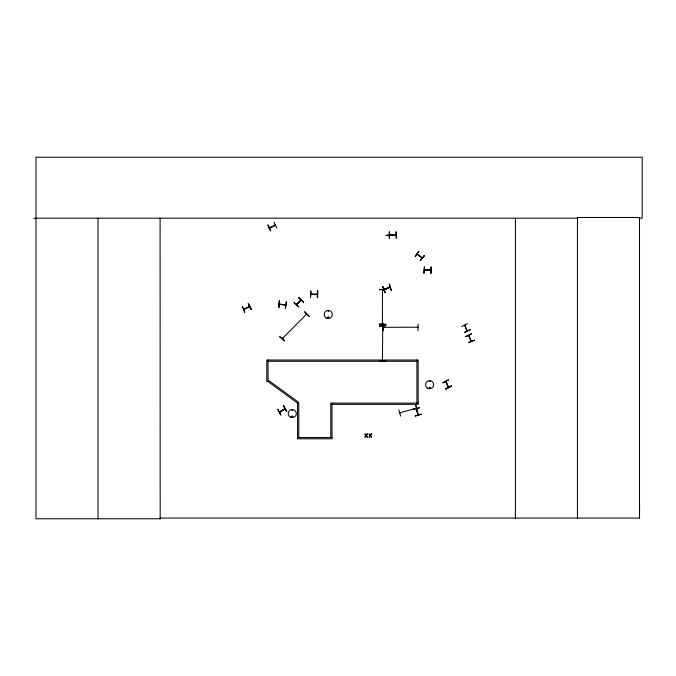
<?xml version="1.0" encoding="UTF-8"?>
<svg xmlns="http://www.w3.org/2000/svg" width="676" height="676" viewBox="0 0 676 676"><rect width="100%" height="100%" fill="white"/><g stroke="black" fill="none" stroke-linecap="round" stroke-linejoin="round"><path stroke-width="1.01" d="M389.173 238.324L389.207 231.86M389.444 231.86L389.503 238.324M395.908 235.231L389.587 234.978M396.085 231.885L396.322 238.349L395.992 231.885M639.04 218.171L642.2 218.171L642.2 157.221L35.98 157.221L35.98 518.779L160.178 518.779L160.094 518.069L639.504 518.069L639.597 504.997M385.658 235.231L395.68 235.341M445.704 381.653L448.458 387.348L445.678 381.509M468.544 335.465L471.265 341.329L468.789 335.372M423.928 273.231L424.418 266.775L423.903 273.231M425.052 270.138L424.359 269.859L430.663 270.341M430.147 270.315L430.798 270.054M430.806 273.391L430.967 266.935M431.077 273.4L431.204 266.944M416.441 408.186L399.786 412.774L400.184 412.935M382.76 290.198L382.464 289.683L382.396 324.074M382.388 360.063L382.43 360.511M291.939 416.509C292.902 418.174 292.531 414.929 291.931 416.83M292.877 416.762C291.677 414.346 291.719 418.883 292.877 416.458M328.595 311.18L327.945 310.918L328.528 311.256M328.857 317.627C327.775 315.379 327.446 319.182 328.756 317.754M429.987 381.425L429.336 381.154L429.919 381.492M429.26 387.703C430.874 386.537 428.914 389.249 429.539 387.331M430.223 387.703C427.84 389.368 430.713 385.497 429.792 388.269M278.774 307.301L279.627 300.896M285.669 305.146L279.332 304.285L280.016 304.09M285.035 304.986L285.711 304.851M285.61 305.07L279.306 303.997M285.356 308.18L286.21 301.775M285.593 308.214L286.472 301.809M390.077 287.19L384.12 289.311M280.033 411.87L279.458 411.904L280.177 411.726M284.41 409.005C287.587 408.186 271.101 416.661 285.103 408.887M285.027 408.938L279.509 412.132M422.255 257.928L417.312 253.982M416.264 408.819L418.047 414.963M418.36 414.853L417.844 414.261M382.464 289.624L382.422 290.3L382.717 289.632M382.413 360.604L382.751 326.187M382.726 326.635L382.717 326.187M382.717 360.502L382.717 360.055M249.681 306.667L243.833 309.405M274.693 225.285C279.585 224.018 258.705 232.536 275.411 225.269M296.418 304.521L297.077 304.166M282.433 338.803L282.737 338.127L282.238 338.634M306.786 314.45L306.236 314.543M384.078 289.607L389.984 287.19M448.687 387.162L445.881 381.416M384.129 327.539L383.444 327.539M418.022 327.505L417.32 327.547L417.886 327.539M310.859 294.178L311.509 294.398M317.188 294.466L310.926 294.178L317.298 294.144L316.579 294.55M296.46 304.445L301.116 300.068M301.014 300.169L296.62 304.69M282.898 338.372L282.281 338.558M306.262 314.568L306.693 314.179M418.317 414.81L416.517 408.676M418.866 251.269L415.115 256.542L418.841 251.252M424.469 255.697L420.185 260.547L424.452 255.68M420.261 260.606L424.224 255.503M418.013 327.285L417.438 327.547M424.41 269.893L430.671 270.011M296.468 304.479L300.896 299.874M298.826 306.845L293.942 302.603L298.767 306.904M303.558 301.927L298.657 297.71L303.541 301.952M279.763 336.699L284.613 340.983L279.788 336.682M304.732 311.729L309.304 316.292M416.72 409.369L416.323 408.803L418.013 414.827M382.692 290.266L382.717 289.75M382.684 324.142L382.684 323.559M300.761 299.916L300.643 300.499M306.549 314.222L282.281 338.591L282.855 338.363M328.037 317.086C327.86 319.156 329.237 316.064 327.877 317.568M292.133 409.926L292.404 410.577L292.311 409.884M269.538 227.66L270.239 227.694M284.976 408.676L284.621 409.225M279.458 411.904L284.883 408.701M280.777 415.005L277.785 409.276L280.802 414.988M461.733 326.516L467.522 323.652M464.573 325.308L467.268 331.037L464.775 325.139M464.53 332.389L470.361 329.609M464.657 332.643L470.344 329.567M465.73 336.809L471.527 333.944M465.587 336.504L471.417 333.724M474.484 340.155L468.51 342.639L474.501 340.18M448.551 379.777L442.865 382.853M442.839 382.819L448.543 379.751M445.678 388.768L451.517 385.988M445.788 388.987L451.619 386.199M270.763 230.812L268.11 224.922M273.957 222.184L276.78 227.998M248.261 303.642L251.303 309.355L248.278 303.634M249.495 306.481L243.951 309.431M390.103 287.435L384.171 289.598M382.599 286.582L385.143 292.531L382.624 286.573M275.191 225.024L269.589 227.922M398.891 409.833L400.564 416.078M417.498 411.126L415.664 404.932L417.481 411.126M419.5 407.755L413.213 409.267L419.509 407.797M421.334 414.042L415.149 415.901M415.216 416.129L421.418 414.32M422.035 258.063L417.134 254.21M385.802 289.269L379.346 289.641L385.802 289.243M379.346 289.598L385.802 289.556M385.81 324.522L379.346 324.235L385.81 324.548M379.346 324.277L385.81 324.277M385.802 325.697L379.346 326.069L385.802 325.671M384.078 327.277L383.495 327.285L417.878 327.218M417.945 327.285L417.371 327.514M383.047 324.167L383.444 330.623L383.393 324.167M418.038 330.623L418.089 324.167M379.346 360.705L385.81 360.714M33.8 218.424L35.98 218.416M35.98 218.171L577.456 218.171M268.042 361.28L416.898 361.28M418.157 403.099L330.758 403.099L330.758 437.549M332.009 404.349L418.157 404.349L418.157 360.021L266.792 360.021L266.792 381.56L268.042 381.56L268.042 360.021M297.558 437.549L332.009 437.549M389.587 235.206L395.984 235.299M387.196 235.349L393.246 235.409M430.798 270.273L424.334 270.121M382.439 324.125L382.455 323.559M382.464 326.77L382.464 326.119M298.682 297.677L303.372 302.121M304.538 311.923L309.135 316.461M283.438 405.963L286.742 411.515M267.806 225.066L270.552 230.913M248.345 303.6L251.041 309.473M382.895 286.48L385.1 292.547M383.317 324.167L383.36 330.632M383.072 324.167L383.115 330.632M639.504 518.069L639.504 217.469L577.456 217.469L577.456 518.069M515.399 218.171L515.399 518.779M416.898 360.021L416.898 403.099M332.009 403.099L332.009 438.808L297.558 438.808L297.558 403.099L298.293 402.076L269.073 380.757L268.33 381.771L297.558 403.099L298.809 403.099L298.809 437.549M317.644 291.06L317.644 297.516M317.407 291.06L317.407 297.516M160.085 218.171L160.178 518.779M98.037 218.171L98.037 518.779M279.357 300.862L278.858 307.31L279.357 300.862M366.983 433.907L366.155 435.251L364.82 433.907L365.877 435.614L364.786 437.321L366.13 435.952L367.482 437.321L366.409 435.589L367.474 433.907L366.983 433.907M371.175 433.907L370.347 435.251L369.011 433.907L370.068 435.614L368.986 437.321L370.321 435.952L371.673 437.321L370.6 435.589L371.665 433.907L371.175 433.907M283.709 405.803L286.666 411.557L283.709 405.803M451.492 385.945L445.797 389.013L451.475 385.903M242.414 306.38L244.83 312.388L242.371 306.397M389.342 284.131L391.218 290.325L389.342 284.131M310.859 291.06L310.504 297.516L310.842 291.06M317.678 291.06L317.331 297.516L317.678 291.06M326.212 317.982A4.09 4.09 0 0 0 332.339 314.441A4.09 4.09 0 0 0 326.212 310.909A4.09 4.09 0 0 0 326.212 317.982M427.629 388.176A4.031 4.031 0 0 0 433.671 384.686A4.031 4.031 0 0 0 427.629 381.196A4.031 4.031 0 0 0 427.629 388.176M290.3 417.084A4.031 4.031 0 0 0 296.341 413.594A4.031 4.031 0 0 0 290.3 410.095A4.031 4.031 0 0 0 290.3 417.084"/></g></svg>
